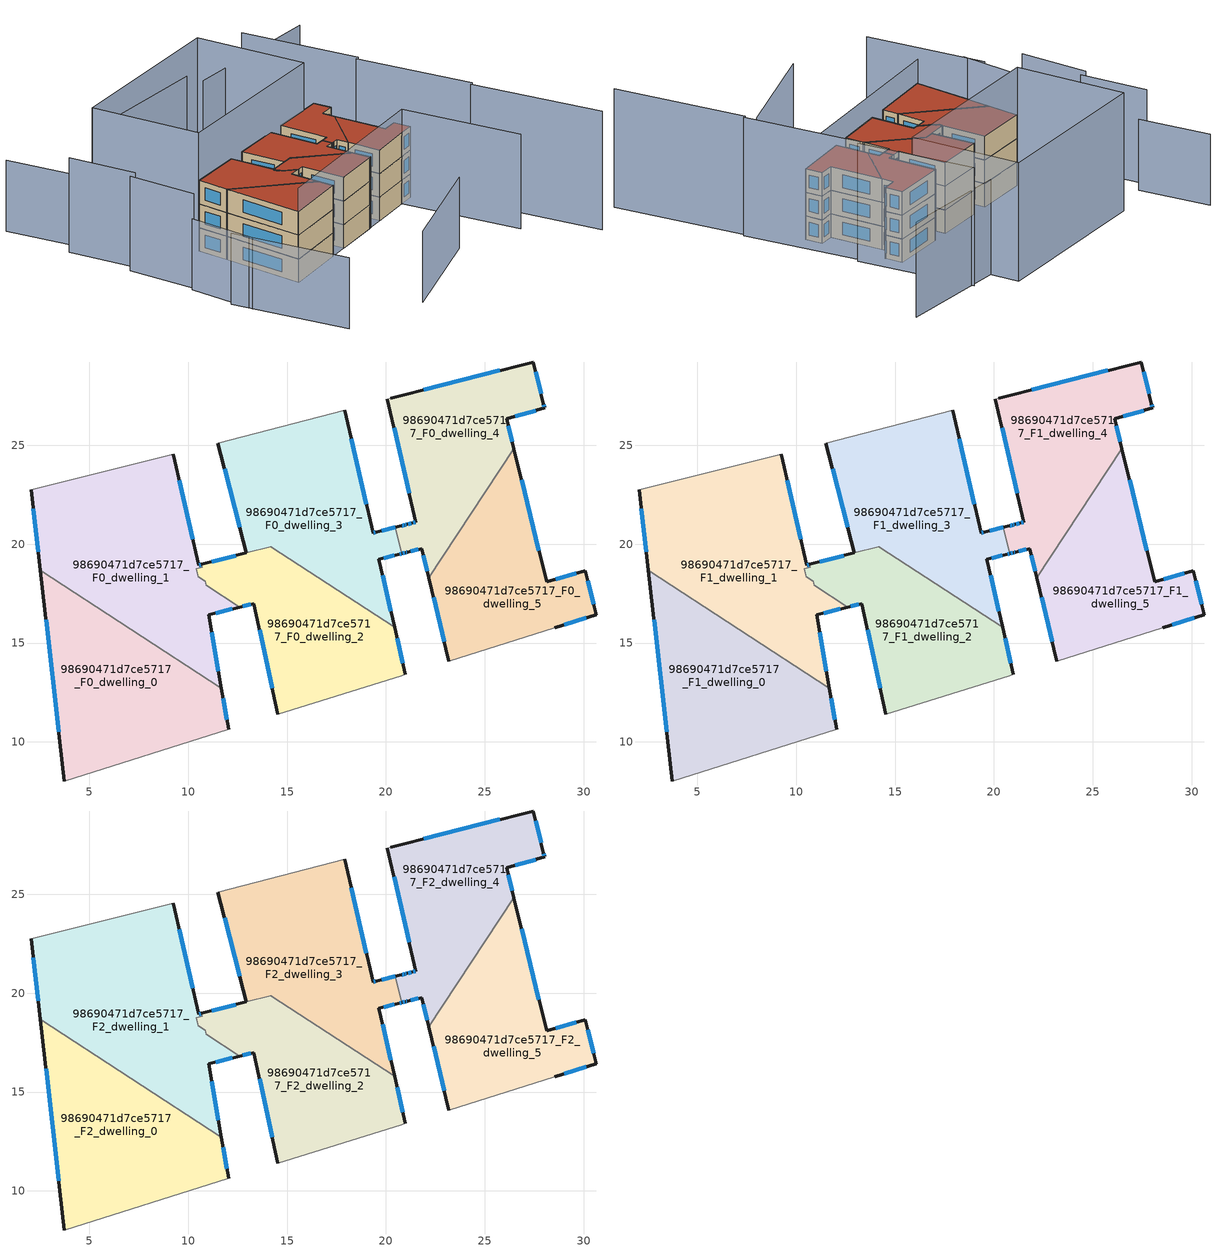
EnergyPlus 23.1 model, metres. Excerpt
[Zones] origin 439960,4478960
98690471d7ce5717_F0_dwelling_0
 floor ground (EU_floor_Construction): 12.04,10.64 11.68,12.7 2.53,18.67 3.74,8.03 z0
 wall outside (EU_wall_Construction): 11.68,12.7 12.04,10.64 / 3.74,8.03 2.53,18.67 z0:3
 wall adiabatic (EU_wall_Construction): 12.04,10.64 3.74,8.03 z0:3
 wall to 98690471d7ce5717_F0_dwelling_1 (EU_wall_Construction): 2.53,18.67 11.68,12.7 z0:3
 window (EU_Window_Construction): 11.76,12.22 11.96,11.13 / 3.45,10.52 2.81,16.18 z0.7:2.3
98690471d7ce5717_F0_dwelling_1
 floor ground (EU_floor_Construction): 11.68,12.7 11.03,16.43 12.6,16.82 10.91,17.92 10.86,18.13 10.5,18.36 10.41,18.76 10.7,18.83 10.67,18.98 10.52,18.94 9.24,24.55 2.07,22.75 2.53,18.67 z0
 wall outside (EU_wall_Construction): 9.24,24.55 10.52,18.94 10.67,18.98 / 12.6,16.82 11.03,16.43 11.68,12.7 / 2.53,18.67 2.07,22.75 z0:3
 wall adiabatic (EU_wall_Construction): 2.07,22.75 9.24,24.55 z0:3
 wall to 98690471d7ce5717_F0_dwelling_2 (EU_wall_Construction): 10.67,18.98 10.7,18.83 10.41,18.76 10.5,18.36 10.86,18.13 10.91,17.92 12.6,16.82 z0:3
 window (EU_Window_Construction): 9.54,23.24 10.22,20.25 / 10.56,18.95 10.63,18.97 / 12.23,16.72 11.39,16.52 / 11.18,15.55 11.53,13.58 / 2.42,19.63 2.17,21.79 z0.7:2.3
98690471d7ce5717_F0_dwelling_2
 floor ground (EU_floor_Construction): 20.79,13.35 20.98,13.42 20.43,15.79 14.17,19.88 12.94,19.56 10.67,18.98 10.7,18.83 10.41,18.76 10.5,18.36 10.86,18.13 10.91,17.92 12.6,16.82 13.32,17 14.54,11.4 z0
 wall outside (EU_wall_Construction): 20.43,15.79 20.98,13.42 / 14.54,11.4 13.32,17 12.6,16.82 / 10.67,18.98 12.94,19.56 z0:3; 14.17,19.87,3 14.17,19.87,0 14.17,19.88,0
 wall adiabatic (EU_wall_Construction): 20.98,13.42 20.79,13.35 14.54,11.4 z0:3
 wall to 98690471d7ce5717_F0_dwelling_3 (EU_wall_Construction): 12.94,19.56 14.17,19.87 / 14.17,19.88 20.43,15.79 z0:3
 window (EU_Window_Construction): 20.56,15.23 20.85,13.97 / 14.25,12.71 13.61,15.69 / 13.15,16.95 12.77,16.86 / 11.2,19.11 12.41,19.42 z0.7:2.3
98690471d7ce5717_F0_dwelling_3
 floor ground (EU_floor_Construction): 20.43,15.79 19.64,19.24 20.67,19.5 20.79,19.53 20.48,20.85 20.55,20.87 19.49,20.6 19.34,20.57 17.91,26.78 11.5,25.11 12.94,19.56 14.17,19.88 z0
 wall outside (EU_wall_Construction): 17.91,26.78 19.34,20.57 19.49,20.6 20.77,20.93 / 20.79,19.53 20.67,19.5 19.64,19.24 20.43,15.79 / 12.94,19.56 11.5,25.11 z0:3
 wall adiabatic (EU_wall_Construction): 11.5,25.11 17.91,26.78 z0:3
 wall to 98690471d7ce5717_F0_dwelling_4 (EU_wall_Construction): 20.77,20.93 20.48,20.85 20.79,19.53 z0:3
 window (EU_Window_Construction): 18.25,25.33 19.01,22.02 / 19.38,20.57 19.46,20.59 / 19.79,20.68 20.47,20.85 / 20.76,19.52 20.7,19.5 / 20.43,19.44 19.88,19.3 / 19.83,18.43 20.25,16.6 / 12.6,20.86 11.83,23.81 z0.7:2.3
98690471d7ce5717_F0_dwelling_4
 floor ground (EU_floor_Construction): 22.17,18.29 26.47,24.83 26.1,26.34 28.02,26.89 27.96,27.11 27.44,29.22 20.23,27.39 20.08,27.34 21.51,21.12 21.35,21.07 21.06,21 20.94,20.97 20.86,20.95 20.8,20.93 20.55,20.87 20.77,20.93 20.48,20.85 20.79,19.53 20.99,19.58 21.08,19.6 21.81,19.78 z0
 wall outside (EU_wall_Construction): 20.23,27.39 27.44,29.22 27.97,27.11 28.02,26.89 26.1,26.34 26.47,24.83 / 22.17,18.29 21.81,19.78 21.09,19.6 20.99,19.58 20.79,19.53 / 20.77,20.93 20.8,20.93 20.86,20.95 20.94,20.97 21.06,21 21.35,21.07 21.51,21.12 20.08,27.34 z0:3
 wall adiabatic (EU_wall_Construction): 20.08,27.34 20.23,27.39 z0:3
 wall to 98690471d7ce5717_F0_dwelling_5 (EU_wall_Construction): 26.47,24.83 22.17,18.29 z0:3
 window (EU_Window_Construction): 21.18,22.57 20.41,25.88 / 21.92,27.81 25.75,28.79 / 27.57,28.72 27.84,27.6 / 27.98,27.06 28.01,26.94 / 27.57,26.76 26.55,26.47 / 26.18,25.99 26.38,25.19 / 22.09,18.64 21.9,19.43 / 21.64,19.74 21.26,19.64 / 21.06,19.6 21.01,19.58 / 20.95,19.57 20.84,19.54 / 20.81,20.94 20.85,20.95 / 20.88,20.95 20.92,20.97 / 20.97,20.98 21.03,20.99 / 21.13,21.02 21.28,21.06 / 21.39,21.08 21.47,21.11 z0.7:2.3
98690471d7ce5717_F0_dwelling_5
 floor ground (EU_floor_Construction): 30.63,16.45 30.09,18.67 28.13,18.1 26.47,24.83 22.17,18.29 23.18,14.09 28.53,15.78 z0
 wall outside (EU_wall_Construction): 23.18,14.09 22.17,18.29 / 26.47,24.83 28.13,18.1 30.09,18.67 30.63,16.45 28.53,15.78 z0:3
 wall adiabatic (EU_wall_Construction): 28.53,15.78 23.18,14.09 z0:3
 window (EU_Window_Construction): 30.14,16.29 29.02,15.93 / 22.94,15.07 22.41,17.31 / 26.86,23.26 27.74,19.68 / 28.59,18.23 29.63,18.54 / 30.22,18.15 30.5,16.97 z0.7:2.3
98690471d7ce5717_F1_dwelling_0
 floor to 98690471d7ce5717_F0_dwelling_0 (EU_floor_Construction): 12.04,10.64 11.68,12.7 2.53,18.67 3.74,8.03 z3
 wall outside (EU_wall_Construction): 11.68,12.7 12.04,10.64 / 3.74,8.03 2.53,18.67 z3:6
 wall adiabatic (EU_wall_Construction): 12.04,10.64 3.74,8.03 z3:6
 wall to 98690471d7ce5717_F1_dwelling_1 (EU_wall_Construction): 2.53,18.67 11.68,12.7 z3:6
 window (EU_Window_Construction): 11.76,12.22 11.96,11.13 / 3.45,10.52 2.81,16.18 z3.7:5.3
98690471d7ce5717_F1_dwelling_1
 floor to 98690471d7ce5717_F0_dwelling_1 (EU_floor_Construction): 11.68,12.7 11.03,16.43 12.6,16.82 10.91,17.92 10.86,18.13 10.5,18.36 10.41,18.76 10.7,18.83 10.67,18.98 10.52,18.94 9.24,24.55 2.06,22.75 2.53,18.67 z3
 wall outside (EU_wall_Construction): 9.24,24.55 10.52,18.94 10.67,18.98 / 12.6,16.82 11.03,16.43 11.68,12.7 / 2.53,18.67 2.07,22.75 z3:6
 wall adiabatic (EU_wall_Construction): 2.07,22.75 9.24,24.55 z3:6
 wall to 98690471d7ce5717_F1_dwelling_2 (EU_wall_Construction): 10.67,18.98 10.7,18.83 10.41,18.76 10.5,18.36 10.86,18.13 10.91,17.92 12.6,16.82 z3:6
 window (EU_Window_Construction): 9.54,23.24 10.22,20.25 / 10.56,18.95 10.63,18.97 / 12.23,16.72 11.39,16.52 / 11.18,15.55 11.53,13.58 / 2.42,19.63 2.17,21.79 z3.7:5.3
98690471d7ce5717_F1_dwelling_2
 floor to 98690471d7ce5717_F0_dwelling_2 (EU_floor_Construction): 20.79,13.35 20.98,13.42 20.43,15.79 14.17,19.88 12.94,19.56 10.67,18.98 10.7,18.83 10.41,18.76 10.5,18.36 10.86,18.13 10.91,17.92 12.6,16.82 13.32,17 14.54,11.4 z3
 wall outside (EU_wall_Construction): 20.43,15.79 20.98,13.42 / 14.54,11.4 13.32,17 12.6,16.82 / 10.67,18.98 12.94,19.56 z3:6; 14.17,19.87,6 14.17,19.87,3 14.17,19.88,3
 wall adiabatic (EU_wall_Construction): 20.98,13.42 20.79,13.35 14.54,11.4 z3:6
 wall to 98690471d7ce5717_F1_dwelling_3 (EU_wall_Construction): 12.94,19.56 14.17,19.87 / 14.17,19.88 20.43,15.79 z3:6
 window (EU_Window_Construction): 20.56,15.23 20.85,13.97 / 14.25,12.71 13.61,15.69 / 13.15,16.95 12.77,16.86 / 11.2,19.11 12.41,19.42 z3.7:5.3
98690471d7ce5717_F1_dwelling_3
 floor to 98690471d7ce5717_F0_dwelling_3 (EU_floor_Construction): 20.43,15.79 19.64,19.24 20.67,19.5 20.79,19.53 20.48,20.85 20.55,20.87 19.49,20.6 19.34,20.57 17.91,26.78 11.5,25.11 12.94,19.56 14.17,19.88 z3
 wall outside (EU_wall_Construction): 17.91,26.78 19.34,20.57 19.49,20.6 20.77,20.93 / 20.79,19.53 20.67,19.5 19.64,19.24 20.43,15.79 / 12.94,19.56 11.5,25.11 z3:6
 wall adiabatic (EU_wall_Construction): 11.5,25.11 17.91,26.78 z3:6
 wall to 98690471d7ce5717_F1_dwelling_4 (EU_wall_Construction): 20.77,20.93 20.48,20.85 20.79,19.53 z3:6
 window (EU_Window_Construction): 18.25,25.33 19.01,22.02 / 19.38,20.57 19.46,20.59 / 19.79,20.68 20.47,20.85 / 20.76,19.52 20.7,19.5 / 20.43,19.44 19.88,19.3 / 19.83,18.43 20.25,16.6 / 12.6,20.86 11.83,23.81 z3.7:5.3
98690471d7ce5717_F1_dwelling_4
 floor to 98690471d7ce5717_F0_dwelling_4 (EU_floor_Construction): 22.17,18.29 26.47,24.83 26.1,26.34 28.02,26.89 27.96,27.11 27.44,29.22 20.23,27.39 20.08,27.34 21.51,21.12 21.35,21.07 21.06,21 20.94,20.97 20.86,20.95 20.8,20.93 20.55,20.87 20.77,20.93 20.48,20.85 20.79,19.53 20.99,19.58 21.08,19.6 21.81,19.78 z3
 wall outside (EU_wall_Construction): 20.23,27.39 27.44,29.22 27.97,27.11 28.02,26.89 26.1,26.34 26.47,24.83 / 22.17,18.29 21.81,19.78 21.09,19.6 20.99,19.58 20.79,19.53 / 20.77,20.93 20.8,20.93 20.86,20.95 20.94,20.97 21.06,21 21.35,21.07 21.51,21.12 20.08,27.34 z3:6
 wall adiabatic (EU_wall_Construction): 20.08,27.34 20.23,27.39 z3:6
 wall to 98690471d7ce5717_F1_dwelling_5 (EU_wall_Construction): 26.47,24.83 22.17,18.29 z3:6
 window (EU_Window_Construction): 21.18,22.57 20.41,25.88 / 21.92,27.81 25.75,28.79 / 27.57,28.72 27.84,27.6 / 27.98,27.06 28.01,26.94 / 27.57,26.76 26.55,26.47 / 26.18,25.99 26.38,25.19 / 22.09,18.64 21.9,19.43 / 21.64,19.74 21.26,19.64 / 21.06,19.6 21.01,19.58 / 20.95,19.57 20.84,19.54 / 20.81,20.94 20.85,20.95 / 20.88,20.95 20.92,20.97 / 20.97,20.98 21.03,20.99 / 21.13,21.02 21.28,21.06 / 21.39,21.08 21.47,21.11 z3.7:5.3
98690471d7ce5717_F1_dwelling_5
 floor to 98690471d7ce5717_F0_dwelling_5 (EU_floor_Construction): 30.63,16.45 30.09,18.67 28.13,18.1 26.47,24.83 22.17,18.29 23.18,14.09 28.53,15.78 z3
 wall outside (EU_wall_Construction): 23.18,14.09 22.17,18.29 / 26.47,24.83 28.13,18.1 30.09,18.67 30.63,16.45 28.53,15.78 z3:6
 wall adiabatic (EU_wall_Construction): 28.53,15.78 23.18,14.09 z3:6
 window (EU_Window_Construction): 30.14,16.29 29.02,15.93 / 22.94,15.07 22.41,17.31 / 26.86,23.26 27.74,19.68 / 28.59,18.23 29.63,18.54 / 30.22,18.15 30.5,16.97 z3.7:5.3
98690471d7ce5717_F2_dwelling_0
 floor to 98690471d7ce5717_F1_dwelling_0 (EU_floor_Construction): 12.04,10.64 11.68,12.7 2.53,18.67 3.74,8.03 z6
 wall outside (EU_wall_Construction): 11.68,12.7 12.04,10.64 / 3.74,8.03 2.53,18.67 z6:9
 wall adiabatic (EU_wall_Construction): 12.04,10.64 3.74,8.03 z6:9
 wall to 98690471d7ce5717_F2_dwelling_1 (EU_wall_Construction): 2.53,18.67 11.68,12.7 z6:9
 window (EU_Window_Construction): 11.76,12.22 11.96,11.13 / 3.45,10.52 2.81,16.18 z6.7:8.3
 roof outside (EU_roof_Construction): 11.68,12.7 12.04,10.64 3.74,8.03 2.53,18.67 z9
98690471d7ce5717_F2_dwelling_1
 floor to 98690471d7ce5717_F1_dwelling_1 (EU_floor_Construction): 11.68,12.7 11.03,16.43 12.6,16.82 10.91,17.92 10.86,18.13 10.5,18.36 10.41,18.76 10.7,18.83 10.67,18.98 10.52,18.94 9.24,24.55 2.06,22.75 2.53,18.67 z6
 wall outside (EU_wall_Construction): 9.24,24.55 10.52,18.94 10.67,18.98 / 12.6,16.82 11.03,16.43 11.68,12.7 / 2.53,18.67 2.07,22.75 z6:9
 wall adiabatic (EU_wall_Construction): 2.07,22.75 9.24,24.55 z6:9
 wall to 98690471d7ce5717_F2_dwelling_2 (EU_wall_Construction): 10.67,18.98 10.7,18.83 10.41,18.76 10.5,18.36 10.86,18.13 10.91,17.92 12.6,16.82 z6:9
 window (EU_Window_Construction): 9.54,23.24 10.22,20.25 / 10.56,18.95 10.63,18.97 / 12.23,16.72 11.39,16.52 / 11.18,15.55 11.53,13.58 / 2.42,19.63 2.17,21.79 z6.7:8.3
 roof outside (EU_roof_Construction): 9.24,24.55 10.52,18.94 10.67,18.98 10.7,18.83 10.41,18.76 10.5,18.36 10.86,18.13 10.91,17.92 12.6,16.82 11.03,16.43 11.68,12.7 2.53,18.67 2.07,22.75 z9
98690471d7ce5717_F2_dwelling_2
 floor to 98690471d7ce5717_F1_dwelling_2 (EU_floor_Construction): 20.79,13.35 20.98,13.42 20.43,15.79 14.17,19.88 12.94,19.56 10.67,18.98 10.7,18.83 10.41,18.76 10.5,18.36 10.86,18.13 10.91,17.92 12.6,16.82 13.32,17 14.54,11.4 z6
 wall outside (EU_wall_Construction): 20.43,15.79 20.98,13.42 / 14.54,11.4 13.32,17 12.6,16.82 / 10.67,18.98 12.94,19.56 z6:9; 14.17,19.87,9 14.17,19.87,6 14.17,19.88,6
 wall adiabatic (EU_wall_Construction): 20.98,13.42 20.79,13.35 14.54,11.4 z6:9
 wall to 98690471d7ce5717_F2_dwelling_3 (EU_wall_Construction): 12.94,19.56 14.17,19.87 / 14.17,19.88 20.43,15.79 z6:9
 window (EU_Window_Construction): 20.56,15.23 20.85,13.97 / 14.25,12.71 13.61,15.69 / 13.15,16.95 12.77,16.86 / 11.2,19.11 12.41,19.42 z6.7:8.3
 roof outside (EU_roof_Construction): 20.43,15.79 20.98,13.42 20.79,13.35 14.54,11.4 13.32,17 12.6,16.82 10.91,17.92 10.86,18.13 10.5,18.36 10.41,18.76 10.7,18.83 10.67,18.98 12.94,19.56 14.17,19.88 z9
98690471d7ce5717_F2_dwelling_3
 floor to 98690471d7ce5717_F1_dwelling_3 (EU_floor_Construction): 20.43,15.79 19.64,19.24 20.67,19.5 20.79,19.53 20.48,20.85 20.55,20.87 19.49,20.6 19.34,20.57 17.91,26.78 11.5,25.11 12.94,19.56 14.17,19.88 z6
 wall outside (EU_wall_Construction): 17.91,26.78 19.34,20.57 19.49,20.6 20.77,20.93 / 20.79,19.53 20.67,19.5 19.64,19.24 20.43,15.79 / 12.94,19.56 11.5,25.11 z6:9
 wall adiabatic (EU_wall_Construction): 11.5,25.11 17.91,26.78 z6:9
 wall to 98690471d7ce5717_F2_dwelling_4 (EU_wall_Construction): 20.77,20.93 20.48,20.85 20.79,19.53 z6:9
 window (EU_Window_Construction): 18.25,25.33 19.01,22.02 / 19.38,20.57 19.46,20.59 / 19.79,20.68 20.47,20.85 / 20.76,19.52 20.7,19.5 / 20.43,19.44 19.88,19.3 / 19.83,18.43 20.25,16.6 / 12.6,20.86 11.83,23.81 z6.7:8.3
 roof outside (EU_roof_Construction): 17.91,26.78 19.34,20.57 19.49,20.6 20.55,20.87 20.48,20.85 20.79,19.53 20.67,19.5 19.64,19.24 20.43,15.79 14.17,19.88 12.94,19.56 11.5,25.11 z9
98690471d7ce5717_F2_dwelling_4
 floor to 98690471d7ce5717_F1_dwelling_4 (EU_floor_Construction): 22.17,18.29 26.47,24.83 26.1,26.34 28.02,26.89 27.96,27.11 27.44,29.22 20.23,27.39 20.08,27.34 21.51,21.12 21.35,21.07 21.06,21 20.94,20.97 20.86,20.95 20.8,20.93 20.55,20.87 20.77,20.93 20.48,20.85 20.79,19.53 20.99,19.58 21.08,19.6 21.81,19.78 z6
 wall outside (EU_wall_Construction): 20.23,27.39 27.44,29.22 27.97,27.11 28.02,26.89 26.1,26.34 26.47,24.83 / 22.17,18.29 21.81,19.78 21.09,19.6 20.99,19.58 20.79,19.53 / 20.77,20.93 20.8,20.93 20.86,20.95 20.94,20.97 21.06,21 21.35,21.07 21.51,21.12 20.08,27.34 z6:9
 wall adiabatic (EU_wall_Construction): 20.08,27.34 20.23,27.39 z6:9
 wall to 98690471d7ce5717_F2_dwelling_5 (EU_wall_Construction): 26.47,24.83 22.17,18.29 z6:9
 window (EU_Window_Construction): 21.18,22.57 20.41,25.88 / 21.92,27.81 25.75,28.79 / 27.57,28.72 27.84,27.6 / 27.98,27.06 28.01,26.94 / 27.57,26.76 26.55,26.47 / 26.18,25.99 26.38,25.19 / 22.09,18.64 21.9,19.43 / 21.64,19.74 21.26,19.64 / 21.06,19.6 21.01,19.58 / 20.95,19.57 20.84,19.54 / 20.81,20.94 20.85,20.95 / 20.88,20.95 20.92,20.97 / 20.97,20.98 21.03,20.99 / 21.13,21.02 21.28,21.06 / 21.39,21.08 21.47,21.11 z6.7:8.3
 roof outside (EU_roof_Construction): 27.44,29.22 27.96,27.11 28.02,26.89 26.1,26.34 26.47,24.83 22.17,18.29 21.81,19.78 21.08,19.6 20.99,19.58 20.79,19.53 20.48,20.85 20.77,20.93 20.55,20.87 20.8,20.93 20.86,20.95 20.94,20.97 21.06,21 21.35,21.07 21.51,21.12 20.08,27.34 20.23,27.39 z9
98690471d7ce5717_F2_dwelling_5
 floor to 98690471d7ce5717_F1_dwelling_5 (EU_floor_Construction): 30.63,16.45 30.09,18.67 28.13,18.1 26.47,24.83 22.17,18.29 23.18,14.09 28.53,15.78 z6
 wall outside (EU_wall_Construction): 23.18,14.09 22.17,18.29 / 26.47,24.83 28.13,18.1 30.09,18.67 30.63,16.45 28.53,15.78 z6:9
 wall adiabatic (EU_wall_Construction): 28.53,15.78 23.18,14.09 z6:9
 window (EU_Window_Construction): 30.14,16.29 29.02,15.93 / 22.94,15.07 22.41,17.31 / 26.86,23.26 27.74,19.68 / 28.59,18.23 29.63,18.54 / 30.22,18.15 30.5,16.97 z6.7:8.3
 roof outside (EU_roof_Construction): 26.47,24.83 28.13,18.1 30.09,18.67 30.63,16.45 28.53,15.78 23.18,14.09 22.17,18.29 z9
shading: 9.9,-6.18 24.08,1.93 / -6.21,9.22 -1.66,-5.63 / -6.4,15.42 -5.48,6.46 / -9.68,42.72 -6.89,33.76 z0:9; 3.73,8.06 28.53,15.78 / 28.53,15.78 33.16,0.89 / 17.73,40.34 0.37,37.21 / 37.54,41.54 18.14,38.05 / -7.62,24.36 -6.03,15.49 / -8.82,33.16 -6.51,24.66 z0:12; 39.62,-6.02 34.5,10.46 / 34.87,10.55 30.33,25.12 / 30.84,25.27 26.33,39.93 / 25.18,28.55 2.06,22.75 / 2.06,22.75 -1.45,36.76 / -1.45,36.76 21.66,42.56 / 21.66,42.56 25.18,28.55 z0:15
[Building]
EU S2 Campaign: North Axis=0; Terrain=City; Solar Distribution=FullExterior
[Site:Location]
Madrid: Latitude=40.5; Longitude=-3.5; Time Zone=1; Elevation=609
[SizingPeriod:WeatherFileDays]
AnnualSizingPeriod: Begin Month=1; Begin Day of Month=1; End Month=12; End Day of Month=31; Day of Week for Start Day=Monday; Use Weather File Daylight Saving Period=No; Use Weather File Rain and Snow Indicators=No
[MATERIAL]
EU_InternalMass_Material: Roughness=MediumRough; Thickness=0.1; Conductivity=1; Density=1800; Specific Heat=900; Thermal Absorptance=0.9; Solar Absorptance=0.7; Visible Absorptance=0.7
[MATERIAL:NOMASS] Roughness=MediumRough; Thermal Absorptance=0.9; Solar Absorptance=0.7; Visible Absorptance=0.7
Name | Thermal Resistance
EU_wall_NoMass | 0.419739
EU_roof_NoMass | 0.352165
EU_floor_NoMass | 0.608284
[WINDOWMATERIAL:SIMPLEGLAZINGSYSTEM]
EU_Window_SimpleGlazing: UFactor=4.8352; Solar Heat Gain Coefficient=0.85; Visible Transmittance=0.85
[CONSTRUCTION]
EU_wall_Construction: EU_wall_NoMass
EU_roof_Construction: EU_roof_NoMass
EU_floor_Construction: EU_floor_NoMass
EU_InternalMass_Construction: EU_InternalMass_Material
EU_Window_Construction: EU_Window_SimpleGlazing
[ZONE] Type=1; Multiplier=1; Ceiling Height=autocalculate; Floor Area=autocalculate; Part of Total Floor Area=Yes
Name | Volume
98690471d7ce5717_F0_dwelling_0; 98690471d7ce5717_F1_dwelling_0; 98690471d7ce5717_F2_dwelling_0 | 162.434
98690471d7ce5717_F0_dwelling_1; 98690471d7ce5717_F1_dwelling_1; 98690471d7ce5717_F2_dwelling_1 | 192.528
98690471d7ce5717_F0_dwelling_2; 98690471d7ce5717_F1_dwelling_2; 98690471d7ce5717_F2_dwelling_2 | 134.065
98690471d7ce5717_F0_dwelling_3; 98690471d7ce5717_F1_dwelling_3; 98690471d7ce5717_F2_dwelling_3 | 160.666
98690471d7ce5717_F0_dwelling_4; 98690471d7ce5717_F1_dwelling_4; 98690471d7ce5717_F2_dwelling_4 | 131.587
98690471d7ce5717_F0_dwelling_5; 98690471d7ce5717_F1_dwelling_5; 98690471d7ce5717_F2_dwelling_5 | 131.433
[INTERNALMASS] Construction=EU_InternalMass_Construction
Name | Zone or ZoneList | Surface Area
98690471d7ce5717_F0_dwelling_0_EU_InternalMass | 98690471d7ce5717_F0_dwelling_0 | 54.1444
98690471d7ce5717_F0_dwelling_1_EU_InternalMass | 98690471d7ce5717_F0_dwelling_1 | 64.175
98690471d7ce5717_F0_dwelling_2_EU_InternalMass | 98690471d7ce5717_F0_dwelling_2 | 44.695
98690471d7ce5717_F0_dwelling_3_EU_InternalMass | 98690471d7ce5717_F0_dwelling_3 | 53.5559
98690471d7ce5717_F0_dwelling_4_EU_InternalMass | 98690471d7ce5717_F0_dwelling_4 | 43.8618
98690471d7ce5717_F0_dwelling_5_EU_InternalMass | 98690471d7ce5717_F0_dwelling_5 | 43.8111
98690471d7ce5717_F1_dwelling_0_EU_InternalMass | 98690471d7ce5717_F1_dwelling_0 | 54.1444
98690471d7ce5717_F1_dwelling_1_EU_InternalMass | 98690471d7ce5717_F1_dwelling_1 | 64.175
98690471d7ce5717_F1_dwelling_2_EU_InternalMass | 98690471d7ce5717_F1_dwelling_2 | 44.695
98690471d7ce5717_F1_dwelling_3_EU_InternalMass | 98690471d7ce5717_F1_dwelling_3 | 53.5559
98690471d7ce5717_F1_dwelling_4_EU_InternalMass | 98690471d7ce5717_F1_dwelling_4 | 43.8618
98690471d7ce5717_F1_dwelling_5_EU_InternalMass | 98690471d7ce5717_F1_dwelling_5 | 43.8111
98690471d7ce5717_F2_dwelling_0_EU_InternalMass | 98690471d7ce5717_F2_dwelling_0 | 54.1444
98690471d7ce5717_F2_dwelling_1_EU_InternalMass | 98690471d7ce5717_F2_dwelling_1 | 64.175
98690471d7ce5717_F2_dwelling_2_EU_InternalMass | 98690471d7ce5717_F2_dwelling_2 | 44.695
98690471d7ce5717_F2_dwelling_3_EU_InternalMass | 98690471d7ce5717_F2_dwelling_3 | 53.5559
98690471d7ce5717_F2_dwelling_4_EU_InternalMass | 98690471d7ce5717_F2_dwelling_4 | 43.8618
98690471d7ce5717_F2_dwelling_5_EU_InternalMass | 98690471d7ce5717_F2_dwelling_5 | 43.8111
[OTHEREQUIPMENT] Fuel Type=Electricity; Design Level Calculation Method=Watts/Area; Power per Zone Floor Area=1; Fraction Latent=0; Fraction Radiant=0; Fraction Lost=0; Carbon Dioxide Generation Rate=0; EndUse Subcategory=EU_Step8_InternalGains
Name | Zone or ZoneList or Space or SpaceList | Schedule
EU_Step8_InternalGain_98690471d7ce5717_F0_dwelling_0_f000 | 98690471d7ce5717_F0_dwelling_0 | EU_Step8_GainSchedule_98690471d7ce5717_F0_dwelling_0_f000
EU_Step8_InternalGain_98690471d7ce5717_F0_dwelling_1_f000 | 98690471d7ce5717_F0_dwelling_1 | EU_Step8_GainSchedule_98690471d7ce5717_F0_dwelling_1_f000
EU_Step8_InternalGain_98690471d7ce5717_F0_dwelling_2_f000 | 98690471d7ce5717_F0_dwelling_2 | EU_Step8_GainSchedule_98690471d7ce5717_F0_dwelling_2_f000
EU_Step8_InternalGain_98690471d7ce5717_F0_dwelling_3_f000 | 98690471d7ce5717_F0_dwelling_3 | EU_Step8_GainSchedule_98690471d7ce5717_F0_dwelling_3_f000
EU_Step8_InternalGain_98690471d7ce5717_F0_dwelling_4_f000 | 98690471d7ce5717_F0_dwelling_4 | EU_Step8_GainSchedule_98690471d7ce5717_F0_dwelling_4_f000
EU_Step8_InternalGain_98690471d7ce5717_F0_dwelling_5_f000 | 98690471d7ce5717_F0_dwelling_5 | EU_Step8_GainSchedule_98690471d7ce5717_F0_dwelling_5_f000
EU_Step8_InternalGain_98690471d7ce5717_F1_dwelling_0_f000 | 98690471d7ce5717_F1_dwelling_0 | EU_Step8_GainSchedule_98690471d7ce5717_F1_dwelling_0_f000
EU_Step8_InternalGain_98690471d7ce5717_F1_dwelling_1_f000 | 98690471d7ce5717_F1_dwelling_1 | EU_Step8_GainSchedule_98690471d7ce5717_F1_dwelling_1_f000
EU_Step8_InternalGain_98690471d7ce5717_F1_dwelling_2_f000 | 98690471d7ce5717_F1_dwelling_2 | EU_Step8_GainSchedule_98690471d7ce5717_F1_dwelling_2_f000
EU_Step8_InternalGain_98690471d7ce5717_F1_dwelling_3_f000 | 98690471d7ce5717_F1_dwelling_3 | EU_Step8_GainSchedule_98690471d7ce5717_F1_dwelling_3_f000
EU_Step8_InternalGain_98690471d7ce5717_F1_dwelling_4_f000 | 98690471d7ce5717_F1_dwelling_4 | EU_Step8_GainSchedule_98690471d7ce5717_F1_dwelling_4_f000
EU_Step8_InternalGain_98690471d7ce5717_F1_dwelling_5_f000 | 98690471d7ce5717_F1_dwelling_5 | EU_Step8_GainSchedule_98690471d7ce5717_F1_dwelling_5_f000
EU_Step8_InternalGain_98690471d7ce5717_F2_dwelling_0_f000 | 98690471d7ce5717_F2_dwelling_0 | EU_Step8_GainSchedule_98690471d7ce5717_F2_dwelling_0_f000
EU_Step8_InternalGain_98690471d7ce5717_F2_dwelling_1_f000 | 98690471d7ce5717_F2_dwelling_1 | EU_Step8_GainSchedule_98690471d7ce5717_F2_dwelling_1_f000
EU_Step8_InternalGain_98690471d7ce5717_F2_dwelling_2_f000 | 98690471d7ce5717_F2_dwelling_2 | EU_Step8_GainSchedule_98690471d7ce5717_F2_dwelling_2_f000
EU_Step8_InternalGain_98690471d7ce5717_F2_dwelling_3_f000 | 98690471d7ce5717_F2_dwelling_3 | EU_Step8_GainSchedule_98690471d7ce5717_F2_dwelling_3_f000
EU_Step8_InternalGain_98690471d7ce5717_F2_dwelling_4_f000 | 98690471d7ce5717_F2_dwelling_4 | EU_Step8_GainSchedule_98690471d7ce5717_F2_dwelling_4_f000
EU_Step8_InternalGain_98690471d7ce5717_F2_dwelling_5_f000 | 98690471d7ce5717_F2_dwelling_5 | EU_Step8_GainSchedule_98690471d7ce5717_F2_dwelling_5_f000
[ZONEVENTILATION:DESIGNFLOWRATE] Schedule=EU_AlwaysOn; Design Flow Rate Calculation Method=AirChanges/Hour; Air Changes per Hour=0.703302; Ventilation Type=Natural; Fan Pressure Rise=0; Fan Total Efficiency=1; Constant Term Coefficient=1; Temperature Term Coefficient=0; Velocity Term Coefficient=0; Velocity Squared Term Coefficient=0; Minimum Indoor Temperature=-100; Maximum Indoor Temperature=100; Delta Temperature=-100; Minimum Outdoor Temperature=-100; Maximum Outdoor Temperature=100; Maximum Wind Speed=40
Name | Zone or ZoneList or Space or SpaceList
EU_ConstantAir_98690471d7ce5717_F0_dwelling_0 | 98690471d7ce5717_F0_dwelling_0
EU_ConstantAir_98690471d7ce5717_F0_dwelling_1 | 98690471d7ce5717_F0_dwelling_1
EU_ConstantAir_98690471d7ce5717_F0_dwelling_2 | 98690471d7ce5717_F0_dwelling_2
EU_ConstantAir_98690471d7ce5717_F0_dwelling_3 | 98690471d7ce5717_F0_dwelling_3
EU_ConstantAir_98690471d7ce5717_F0_dwelling_4 | 98690471d7ce5717_F0_dwelling_4
EU_ConstantAir_98690471d7ce5717_F0_dwelling_5 | 98690471d7ce5717_F0_dwelling_5
EU_ConstantAir_98690471d7ce5717_F1_dwelling_0 | 98690471d7ce5717_F1_dwelling_0
EU_ConstantAir_98690471d7ce5717_F1_dwelling_1 | 98690471d7ce5717_F1_dwelling_1
EU_ConstantAir_98690471d7ce5717_F1_dwelling_2 | 98690471d7ce5717_F1_dwelling_2
EU_ConstantAir_98690471d7ce5717_F1_dwelling_3 | 98690471d7ce5717_F1_dwelling_3
EU_ConstantAir_98690471d7ce5717_F1_dwelling_4 | 98690471d7ce5717_F1_dwelling_4
EU_ConstantAir_98690471d7ce5717_F1_dwelling_5 | 98690471d7ce5717_F1_dwelling_5
EU_ConstantAir_98690471d7ce5717_F2_dwelling_0 | 98690471d7ce5717_F2_dwelling_0
EU_ConstantAir_98690471d7ce5717_F2_dwelling_1 | 98690471d7ce5717_F2_dwelling_1
EU_ConstantAir_98690471d7ce5717_F2_dwelling_2 | 98690471d7ce5717_F2_dwelling_2
EU_ConstantAir_98690471d7ce5717_F2_dwelling_3 | 98690471d7ce5717_F2_dwelling_3
EU_ConstantAir_98690471d7ce5717_F2_dwelling_4 | 98690471d7ce5717_F2_dwelling_4
EU_ConstantAir_98690471d7ce5717_F2_dwelling_5 | 98690471d7ce5717_F2_dwelling_5
[HVACTEMPLATE:THERMOSTAT] Constant Heating Setpoint=20; Constant Cooling Setpoint=50
EU_HeatOnly_98690471d7ce5717_F0_dwelling_0; EU_HeatOnly_98690471d7ce5717_F0_dwelling_1; EU_HeatOnly_98690471d7ce5717_F0_dwelling_2; EU_HeatOnly_98690471d7ce5717_F0_dwelling_3; EU_HeatOnly_98690471d7ce5717_F0_dwelling_4; EU_HeatOnly_98690471d7ce5717_F0_dwelling_5; EU_HeatOnly_98690471d7ce5717_F1_dwelling_0; EU_HeatOnly_98690471d7ce5717_F1_dwelling_1; EU_HeatOnly_98690471d7ce5717_F1_dwelling_2; EU_HeatOnly_98690471d7ce5717_F1_dwelling_3; EU_HeatOnly_98690471d7ce5717_F1_dwelling_4; EU_HeatOnly_98690471d7ce5717_F1_dwelling_5; EU_HeatOnly_98690471d7ce5717_F2_dwelling_0; EU_HeatOnly_98690471d7ce5717_F2_dwelling_1; EU_HeatOnly_98690471d7ce5717_F2_dwelling_2; EU_HeatOnly_98690471d7ce5717_F2_dwelling_3; EU_HeatOnly_98690471d7ce5717_F2_dwelling_4; EU_HeatOnly_98690471d7ce5717_F2_dwelling_5
[HVACTEMPLATE:ZONE:IDEALLOADSAIRSYSTEM] System Availability Schedule=EU_AlwaysOn; Maximum Heating Supply Air Temperature=50; Minimum Cooling Supply Air Temperature=13; Maximum Heating Supply Air Humidity Ratio=0.0156; Minimum Cooling Supply Air Humidity Ratio=0.0077; Heating Limit=NoLimit; Cooling Limit=NoLimit; Heating Availability Schedule=EU_AlwaysOn; Cooling Availability Schedule=EU_CoolingOff; Dehumidification Control Type=ConstantSensibleHeatRatio; Cooling Sensible Heat Ratio=0.7; Dehumidification Setpoint=60; Humidification Control Type=None; Humidification Setpoint=30; Outdoor Air Method=None; Outdoor Air Flow Rate per Person=0.00944; Outdoor Air Flow Rate per Zone Floor Area=0; Outdoor Air Flow Rate per Zone=0; Demand Controlled Ventilation Type=None; Outdoor Air Economizer Type=NoEconomizer; Heat Recovery Type=None; Sensible Heat Recovery Effectiveness=0.7; Latent Heat Recovery Effectiveness=0.65
Name | Template Thermostat
98690471d7ce5717_F0_dwelling_0 | EU_HeatOnly_98690471d7ce5717_F0_dwelling_0
98690471d7ce5717_F0_dwelling_1 | EU_HeatOnly_98690471d7ce5717_F0_dwelling_1
98690471d7ce5717_F0_dwelling_2 | EU_HeatOnly_98690471d7ce5717_F0_dwelling_2
98690471d7ce5717_F0_dwelling_3 | EU_HeatOnly_98690471d7ce5717_F0_dwelling_3
98690471d7ce5717_F0_dwelling_4 | EU_HeatOnly_98690471d7ce5717_F0_dwelling_4
98690471d7ce5717_F0_dwelling_5 | EU_HeatOnly_98690471d7ce5717_F0_dwelling_5
98690471d7ce5717_F1_dwelling_0 | EU_HeatOnly_98690471d7ce5717_F1_dwelling_0
98690471d7ce5717_F1_dwelling_1 | EU_HeatOnly_98690471d7ce5717_F1_dwelling_1
98690471d7ce5717_F1_dwelling_2 | EU_HeatOnly_98690471d7ce5717_F1_dwelling_2
98690471d7ce5717_F1_dwelling_3 | EU_HeatOnly_98690471d7ce5717_F1_dwelling_3
98690471d7ce5717_F1_dwelling_4 | EU_HeatOnly_98690471d7ce5717_F1_dwelling_4
98690471d7ce5717_F1_dwelling_5 | EU_HeatOnly_98690471d7ce5717_F1_dwelling_5
98690471d7ce5717_F2_dwelling_0 | EU_HeatOnly_98690471d7ce5717_F2_dwelling_0
98690471d7ce5717_F2_dwelling_1 | EU_HeatOnly_98690471d7ce5717_F2_dwelling_1
98690471d7ce5717_F2_dwelling_2 | EU_HeatOnly_98690471d7ce5717_F2_dwelling_2
98690471d7ce5717_F2_dwelling_3 | EU_HeatOnly_98690471d7ce5717_F2_dwelling_3
98690471d7ce5717_F2_dwelling_4 | EU_HeatOnly_98690471d7ce5717_F2_dwelling_4
98690471d7ce5717_F2_dwelling_5 | EU_HeatOnly_98690471d7ce5717_F2_dwelling_5
[SIZING:ZONE] Zone Cooling Design Supply Air Temperature Input Method=SupplyAirTemperature; Zone Cooling Design Supply Air Temperature=13; Zone Heating Design Supply Air Temperature Input Method=SupplyAirTemperature; Zone Heating Design Supply Air Temperature=50; Zone Cooling Design Supply Air Humidity Ratio=0.008; Zone Heating Design Supply Air Humidity Ratio=0.008; Cooling Design Air Flow Method=DesignDay; Cooling Design Air Flow Rate=0; Cooling Minimum Air Flow per Zone Floor Area=0.000762; Cooling Minimum Air Flow=0; Cooling Minimum Air Flow Fraction=0.2; Heating Design Air Flow Method=DesignDay; Heating Design Air Flow Rate=0; Heating Maximum Air Flow per Zone Floor Area=0.002032; Heating Maximum Air Flow=0.141576; Heating Maximum Air Flow Fraction=0.3; Account for Dedicated Outdoor Air System=No; Dedicated Outdoor Air System Control Strategy=NeutralSupplyAir; Dedicated Outdoor Air Low Setpoint Temperature for Design=autosize; Dedicated Outdoor Air High Setpoint Temperature for Design=autosize; Zone Load Sizing Method=Sensible Load Only No Latent Load; Zone Latent Cooling Design Supply Air Humidity Ratio Input Method=HumidityRatioDifference; Zone Cooling Design Supply Air Humidity Ratio Difference=0.005; Zone Latent Heating Design Supply Air Humidity Ratio Input Method=HumidityRatioDifference; Zone Humidification Design Supply Air Humidity Ratio Difference=0.005
98690471d7ce5717_F0_dwelling_0; 98690471d7ce5717_F0_dwelling_1; 98690471d7ce5717_F0_dwelling_2; 98690471d7ce5717_F0_dwelling_3; 98690471d7ce5717_F0_dwelling_4; 98690471d7ce5717_F0_dwelling_5; 98690471d7ce5717_F1_dwelling_0; 98690471d7ce5717_F1_dwelling_1; 98690471d7ce5717_F1_dwelling_2; 98690471d7ce5717_F1_dwelling_3; 98690471d7ce5717_F1_dwelling_4; 98690471d7ce5717_F1_dwelling_5; 98690471d7ce5717_F2_dwelling_0; 98690471d7ce5717_F2_dwelling_1; 98690471d7ce5717_F2_dwelling_2; 98690471d7ce5717_F2_dwelling_3; 98690471d7ce5717_F2_dwelling_4; 98690471d7ce5717_F2_dwelling_5
[SCHEDULE:CONSTANT]
Name | Hourly Value
EU_AlwaysOn | 1
EU_CoolingOff | 0
[SCHEDULE:FILE] Column Number=1; Rows to Skip at Top=0; Number of Hours of Data=8760; Column Separator=Comma; Interpolate to Timestep=No; Minutes per Item=60; Adjust Schedule for Daylight Savings=Yes
Name | File
EU_Step8_GainSchedule_98690471d7ce5717_F0_dwelling_0_f000 | ../../schedules/98690471d7ce5717/98690471d7ce5717_F0_dwelling_0_f000_gain.csv
EU_Step8_GainSchedule_98690471d7ce5717_F0_dwelling_1_f000 | ../../schedules/98690471d7ce5717/98690471d7ce5717_F0_dwelling_1_f000_gain.csv
EU_Step8_GainSchedule_98690471d7ce5717_F0_dwelling_2_f000 | ../../schedules/98690471d7ce5717/98690471d7ce5717_F0_dwelling_2_f000_gain.csv
EU_Step8_GainSchedule_98690471d7ce5717_F0_dwelling_3_f000 | ../../schedules/98690471d7ce5717/98690471d7ce5717_F0_dwelling_3_f000_gain.csv
EU_Step8_GainSchedule_98690471d7ce5717_F0_dwelling_4_f000 | ../../schedules/98690471d7ce5717/98690471d7ce5717_F0_dwelling_4_f000_gain.csv
EU_Step8_GainSchedule_98690471d7ce5717_F0_dwelling_5_f000 | ../../schedules/98690471d7ce5717/98690471d7ce5717_F0_dwelling_5_f000_gain.csv
EU_Step8_GainSchedule_98690471d7ce5717_F1_dwelling_0_f000 | ../../schedules/98690471d7ce5717/98690471d7ce5717_F1_dwelling_0_f000_gain.csv
EU_Step8_GainSchedule_98690471d7ce5717_F1_dwelling_1_f000 | ../../schedules/98690471d7ce5717/98690471d7ce5717_F1_dwelling_1_f000_gain.csv
EU_Step8_GainSchedule_98690471d7ce5717_F1_dwelling_2_f000 | ../../schedules/98690471d7ce5717/98690471d7ce5717_F1_dwelling_2_f000_gain.csv
EU_Step8_GainSchedule_98690471d7ce5717_F1_dwelling_3_f000 | ../../schedules/98690471d7ce5717/98690471d7ce5717_F1_dwelling_3_f000_gain.csv
EU_Step8_GainSchedule_98690471d7ce5717_F1_dwelling_4_f000 | ../../schedules/98690471d7ce5717/98690471d7ce5717_F1_dwelling_4_f000_gain.csv
EU_Step8_GainSchedule_98690471d7ce5717_F1_dwelling_5_f000 | ../../schedules/98690471d7ce5717/98690471d7ce5717_F1_dwelling_5_f000_gain.csv
EU_Step8_GainSchedule_98690471d7ce5717_F2_dwelling_0_f000 | ../../schedules/98690471d7ce5717/98690471d7ce5717_F2_dwelling_0_f000_gain.csv
EU_Step8_GainSchedule_98690471d7ce5717_F2_dwelling_1_f000 | ../../schedules/98690471d7ce5717/98690471d7ce5717_F2_dwelling_1_f000_gain.csv
EU_Step8_GainSchedule_98690471d7ce5717_F2_dwelling_2_f000 | ../../schedules/98690471d7ce5717/98690471d7ce5717_F2_dwelling_2_f000_gain.csv
EU_Step8_GainSchedule_98690471d7ce5717_F2_dwelling_3_f000 | ../../schedules/98690471d7ce5717/98690471d7ce5717_F2_dwelling_3_f000_gain.csv
EU_Step8_GainSchedule_98690471d7ce5717_F2_dwelling_4_f000 | ../../schedules/98690471d7ce5717/98690471d7ce5717_F2_dwelling_4_f000_gain.csv
EU_Step8_GainSchedule_98690471d7ce5717_F2_dwelling_5_f000 | ../../schedules/98690471d7ce5717/98690471d7ce5717_F2_dwelling_5_f000_gain.csv
